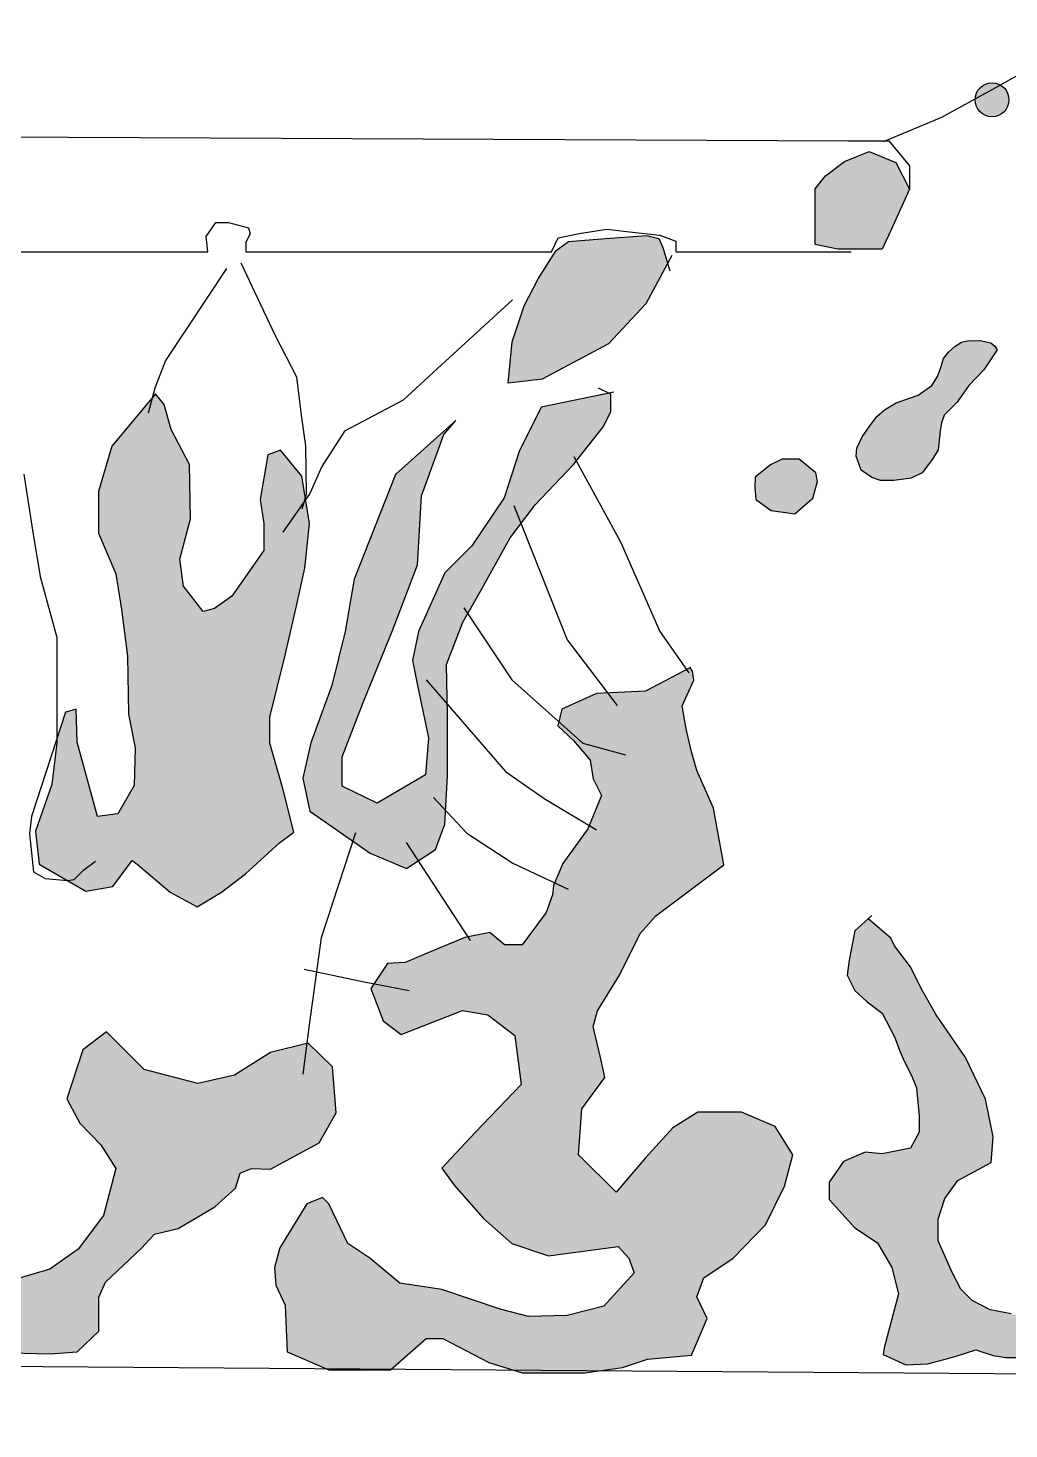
# Model space of a CAD drawing. Header units: millimetres. Extents: x 245 to 515, y 87 to 339.
# Drawn here: x 293.579 to 294.47, y 244.706 to 245.978 of the extents above; entities that cross this region are included whole.
import ezdxf

# ---------------------------------------------------------------- set-up
doc = ezdxf.new("R2010")
doc.units = ezdxf.units.MM
doc.layers.add('çziigi', color=10, linetype='Continuous')

msp = doc.modelspace()

# ---------------------------------------------------------------- hatches: boundary and pattern name
at = {"layer": 'çziigi'}
h = msp.add_hatch(color=256, dxfattribs=at)
h.dxf.hatch_style = 1
h.paths.add_polyline_path([(294.5904, 245.8346), (294.5712, 245.8147), (294.5621, 245.8052), (294.5284, 245.7994), (294.523, 245.809), (294.5345, 245.827), (294.5345, 245.8427), (294.5451, 245.848), (294.5601, 245.8554), (294.5712, 245.861), (294.5906, 245.8706), (294.608, 245.8675), (294.6599, 245.8582), (294.6368, 245.8503), (294.6107, 245.8415)])
h.paths.add_polyline_path([(294.7951, 245.9103), (294.7951, 245.9256), (294.7845, 245.9401), (294.7554, 245.9558), (294.7355, 245.9665), (294.7234, 245.9729), (294.7095, 245.978), (294.6767, 245.9703), (294.6639, 245.9576), (294.6639, 245.9438), (294.6781, 245.9215), (294.6781, 245.9011), (294.6781, 245.8884), (294.6781, 245.8793), (294.6719, 245.8793), (294.6741, 245.8684), (294.7044, 245.8684), (294.7321, 245.876), (294.7419, 245.884), (294.7627, 245.8851), (294.7714, 245.8851), (294.7915, 245.8906)])
h.paths.add_polyline_path([(294.4697, 245.9128, 0.273332), (294.4617, 245.9262), (294.4578, 245.924), (294.439, 245.9137, 0.014537), (294.4389, 245.9128, 1)])
h.paths.add_polyline_path([(294.4578, 245.924), (294.4617, 245.9262, 0.551569), (294.439, 245.9137)])
h = msp.add_hatch(color=256, dxfattribs=at)
h.dxf.hatch_style = 1
h.paths.add_polyline_path([(294.4072, 245.612), (294.4083, 245.6195), (294.4108, 245.6263), (294.4227, 245.6381), (294.4333, 245.6532), (294.4469, 245.6676), (294.459, 245.6857), (294.4569, 245.6891), (294.4532, 245.6921), (294.4436, 245.6941), (294.4319, 245.694), (294.4266, 245.6926), (294.4209, 245.6889), (294.4147, 245.6836), (294.4102, 245.6779), (294.4077, 245.6695), (294.4049, 245.6615), (294.3996, 245.6533), (294.3872, 245.6444), (294.3672, 245.6376), (294.3568, 245.6313), (294.3497, 245.6251), (294.3427, 245.6159), (294.3363, 245.6067), (294.3317, 245.5965), (294.331, 245.5891), (294.3355, 245.5765), (294.3453, 245.5697), (294.3531, 245.5669), (294.3653, 245.5671), (294.381, 245.5692), (294.3908, 245.5739), (294.4004, 245.5865), (294.4053, 245.5948)])
h.paths.add_polyline_path([(294.2959, 245.5662), (294.2944, 245.5741), (294.2792, 245.5863), (294.2637, 245.5863), (294.2531, 245.5811), (294.2394, 245.5699), (294.2391, 245.5611), (294.24, 245.5498), (294.2537, 245.5398), (294.2753, 245.5368), (294.2917, 245.551)])
h.paths.add_polyline_path([(294.1599, 245.7642), (294.1555, 245.7786), (294.1519, 245.7868), (294.1409, 245.7896), (294.1035, 245.7868), (294.0697, 245.7841), (294.0587, 245.7759), (294.0423, 245.7503), (294.0295, 245.7257), (294.0186, 245.6929), (294.0149, 245.6554), (294.046, 245.6591), (294.1062, 245.691), (294.14, 245.7275)])
h.paths.add_polyline_path([(294.3794, 245.8316), (294.3671, 245.8559), (294.3428, 245.8657), (294.3205, 245.8569), (294.303, 245.8437), (294.2938, 245.832), (294.2938, 245.8151), (294.2938, 245.7945), (294.2938, 245.7814), (294.3143, 245.7772), (294.3547, 245.7772), (294.3639, 245.7975)])
h = msp.add_hatch(color=256, dxfattribs=at)
h.dxf.hatch_style = 1
h.paths.add_polyline_path([(293.8127, 245.4083), (293.8223, 245.4504), (293.8303, 245.4873), (293.8347, 245.528), (293.8276, 245.571), (293.8083, 245.5947), (293.7969, 245.5903), (293.7898, 245.5499), (293.7933, 245.528), (293.7933, 245.5034), (293.7643, 245.4621), (293.7485, 245.4507), (293.738, 245.448), (293.7204, 245.4709), (293.7169, 245.4955), (293.7265, 245.5323), (293.7257, 245.5815), (293.709, 245.6132), (293.7028, 245.636), (293.6949, 245.6457), (293.6553, 245.5982), (293.643, 245.5569), (293.643, 245.5192), (293.6588, 245.4823), (293.6641, 245.4498), (293.6694, 245.4076), (293.6703, 245.3549), (293.6764, 245.3242), (293.6755, 245.2899), (293.6606, 245.2644), (293.6421, 245.2618), (293.6237, 245.3294), (293.6228, 245.3593), (293.6131, 245.3567), (293.6052, 245.3322), (293.6052, 245.3286), (293.6008, 245.2908), (293.5859, 245.2484), (293.5894, 245.2185), (293.6316, 245.1939), (293.6562, 245.1983), (293.6738, 245.222), (293.6782, 245.2185), (293.7081, 245.1931), (293.7327, 245.1799), (293.7547, 245.1931), (293.7766, 245.2097), (293.8074, 245.2379), (293.8206, 245.2475), (293.8109, 245.2862), (293.7986, 245.3283), (293.7986, 245.352)])
h = msp.add_hatch(color=256, dxfattribs=at)
h.dxf.hatch_style = 1
h.paths.add_polyline_path([(294.1017, 245.6162), (294.1081, 245.6298), (294.1081, 245.6454), (294.1064, 245.6462), (294.0451, 245.6335), (294.025, 245.5933), (294.0113, 245.5514), (293.982, 245.5076), (293.9574, 245.483), (293.9337, 245.43), (293.9282, 245.4036), (293.9327, 245.3808), (293.9428, 245.3333), (293.94, 245.2996), (293.8962, 245.274), (293.8643, 245.2895), (293.8643, 245.316), (293.8834, 245.3653), (293.9099, 245.4309), (293.9327, 245.4903), (293.9364, 245.5532), (293.9565, 245.6089), (293.9674, 245.6216), (293.9127, 245.5724), (293.8752, 245.4775), (293.867, 245.43), (293.8551, 245.3808), (293.836, 245.3288), (293.8286, 245.2968), (293.835, 245.2667), (293.8898, 245.2284), (293.9227, 245.2147), (293.9492, 245.232), (293.9574, 245.2549), (293.9601, 245.2987), (293.9601, 245.3543), (293.9592, 245.3999), (293.9738, 245.4382), (293.9884, 245.4638), (294.0167, 245.5149), (294.0396, 245.545), (294.0743, 245.5815)])
h = msp.add_hatch(color=256, dxfattribs=at)
h.dxf.hatch_style = 1
h.paths.add_polyline_path([(294.2013, 245.2694), (294.1862, 245.3035), (294.1814, 245.3205), (294.1767, 245.3414), (294.1729, 245.3622), (294.1836, 245.3857), (294.1825, 245.3937), (294.1803, 245.3972), (294.1397, 245.3756), (294.0951, 245.3737), (294.0638, 245.3594), (294.06, 245.3443), (294.0743, 245.331), (294.0894, 245.313), (294.0923, 245.2959), (294.0999, 245.2808), (294.0875, 245.2505), (294.0648, 245.2192), (294.0562, 245.1993), (294.0553, 245.1908), (294.0498, 245.1751), (294.1257, 245.137), (294.135, 245.1555), (294.1492, 245.1716), (294.2108, 245.218)])
h.paths.add_polyline_path([(294.116, 245.1176), (294.1257, 245.137), (294.0498, 245.1751), (294.0496, 245.1746), (294.0278, 245.1453), (294.0117, 245.1453), (293.9984, 245.1566), (293.9756, 245.1519), (293.9415, 245.1377), (293.9216, 245.1292), (293.9054, 245.1282), (293.8903, 245.1055), (293.9017, 245.0761), (293.9178, 245.0638), (293.9737, 245.0856), (293.9965, 245.0818), (294.0212, 245.0628), (294.0268, 245.0183), (293.9851, 244.9747), (293.9548, 244.9423), (293.9661, 244.9271), (293.9927, 244.8968), (294.0183, 244.874), (294.0515, 244.8627), (294.115, 244.8712), (294.1245, 244.8608), (294.1293, 244.8475), (294.1018, 244.8172), (294.0686, 244.8086), (294.0335, 244.8077), (294.0079, 244.8143), (293.9548, 244.8323), (293.9168, 244.838), (293.8893, 244.8608), (293.8694, 244.874), (293.8523, 244.91), (293.8466, 244.9157), (293.8324, 244.91), (293.8077, 244.8702), (293.803, 244.8522), (293.804, 244.8361), (293.8125, 244.8181), (293.8134, 244.7963), (293.8144, 244.7755), (293.8523, 244.7594), (293.8798, 244.7594), (293.9083, 244.7594), (293.9405, 244.7878), (293.9557, 244.7878), (293.9974, 244.766), (294.0278, 244.7565), (294.0572, 244.7565), (294.0847, 244.7565), (294.1188, 244.7613), (294.1416, 244.7688), (294.1814, 244.7726), (294.1957, 244.8058), (294.1862, 244.8257), (294.1928, 244.8428), (294.2194, 244.8608), (294.2488, 244.8911), (294.2658, 244.9262), (294.2734, 244.9546), (294.2573, 244.9802), (294.2269, 244.9934), (294.1871, 244.9934), (294.1644, 244.9792), (294.1397, 244.9517), (294.1131, 244.9205), (294.079, 244.9546), (294.0818, 244.9963), (294.1027, 245.0247), (294.0999, 245.0389), (294.0923, 245.0711), (294.0961, 245.0854)])
h = msp.add_hatch(color=256, dxfattribs=at)
h.dxf.hatch_style = 1
h.paths.add_polyline_path([(294.3804, 245.1254), (294.3658, 245.1443), (294.3624, 245.1512), (294.342, 245.169), (294.3297, 245.158), (294.3245, 245.1314), (294.3228, 245.1177), (294.3297, 245.1039), (294.3409, 245.0936), (294.3546, 245.0833), (294.3658, 245.0618), (294.371, 245.0481), (294.3744, 245.0395), (294.3813, 245.0266), (294.3856, 245.0155), (294.3864, 245.0086), (294.3882, 244.9897), (294.3882, 244.9751), (294.3804, 244.9605), (294.3546, 244.9553), (294.3392, 244.957), (294.3194, 244.9484), (294.3065, 244.9296), (294.3065, 244.9141), (294.3297, 244.8883), (294.3503, 244.8746), (294.3632, 244.8522), (294.3693, 244.8282), (294.3564, 244.7792), (294.3555, 244.7732), (294.3761, 244.7638), (294.3959, 244.7646), (294.4208, 244.7715), (294.4397, 244.7775), (294.4552, 244.7724), (294.4664, 244.7706), (294.4827, 244.7706), (294.5042, 244.7706), (294.5077, 244.7792), (294.4956, 244.805), (294.4716, 244.8101), (294.4526, 244.8136), (294.4363, 244.8222), (294.426, 244.8325), (294.4183, 244.8471), (294.4054, 244.8763), (294.4054, 244.896), (294.4114, 244.9149), (294.4234, 244.9313), (294.4535, 244.9476), (294.4552, 244.9708), (294.4483, 245.0051), (294.4303, 245.0429), (294.4036, 245.0816), (294.3899, 245.1056)])
h = msp.add_hatch(color=256, dxfattribs=at)
h.dxf.hatch_style = 1
h.paths.add_polyline_path([(293.3021, 244.9362), (293.3046, 244.9627), (293.3004, 244.9756), (293.2935, 244.9858), (293.288, 244.9958), (293.2824, 244.9926), (293.2516, 244.9756), (293.2293, 244.9653), (293.2139, 244.9738), (293.2105, 244.9747), (293.1883, 244.9747), (293.1814, 244.9696), (293.1703, 244.9422), (293.1712, 244.9277), (293.1874, 244.9046), (293.2182, 244.8832), (293.2319, 244.8636), (293.243, 244.8285), (293.2465, 244.8037), (293.2696, 244.7798), (293.3055, 244.7755), (293.3551, 244.7755), (293.3859, 244.7772), (293.4484, 244.7781), (293.4937, 244.7764), (293.5245, 244.7755), (293.599, 244.7738), (293.6238, 244.7755), (293.6434, 244.7943), (293.6434, 244.8251), (293.6494, 244.8388), (293.6819, 244.8695), (293.6939, 244.8824), (293.7153, 244.8875), (293.7487, 244.9072), (293.7675, 244.9243), (293.7718, 244.9379), (293.782, 244.9422), (293.7992, 244.9414), (293.8436, 244.9653), (293.859, 244.9926), (293.8556, 245.0345), (293.8334, 245.0559), (293.7992, 245.0474), (293.7666, 245.0268), (293.7333, 245.0192), (293.6845, 245.032), (293.6606, 245.0559), (293.6503, 245.0662), (293.6289, 245.0499), (293.6144, 245.0055), (293.6263, 244.9832), (293.6452, 244.9636), (293.6588, 244.9422), (293.6477, 244.8995), (293.6246, 244.8687), (293.599, 244.8507), (293.5314, 244.8311), (293.5057, 244.8251), (293.4689, 244.8174), (293.4159, 244.8319), (293.3688, 244.849), (293.3688, 244.8661), (293.3979, 244.902), (293.4603, 244.9191), (293.4792, 244.932), (293.4834, 244.9439), (293.5031, 244.9499), (293.5262, 244.9482), (293.5374, 244.9465), (293.5399, 244.9721), (293.5074, 245.0106), (293.4877, 245.02), (293.4698, 245.02), (293.4698, 245.0012), (293.4843, 244.9969), (293.4826, 244.979), (293.4698, 244.9738), (293.4458, 244.9747), (293.4133, 244.9901), (293.3979, 244.9884), (293.3791, 244.9696), (293.3756, 244.9414), (293.3671, 244.9183), (293.3568, 244.896), (293.3508, 244.8841), (293.3363, 244.8661), (293.3158, 244.8636), (293.3029, 244.8995)])

# ---------------------------------------------------------------- linework, layer by layer
for p, q in [((294.4578, 245.924), (294.4949, 245.9448)), ((294.4087, 245.897), (294.4578, 245.924)), ((294.3558, 245.875), (294.4087, 245.897)), ((292.2437, 245.8852), (294.3241, 245.8755)), ((294.3241, 245.8755), (294.3607, 245.8755)), ((294.3607, 245.8755), (294.3794, 245.8528)), ((294.303, 245.8437), (294.3205, 245.8569)), ((294.3205, 245.8569), (294.3428, 245.8657)), ((294.3428, 245.8657), (294.3671, 245.8559)), ((294.3671, 245.8559), (294.3794, 245.8316)), ((294.2938, 245.832), (294.303, 245.8437)), ((294.3794, 245.8528), (294.3794, 245.8316)), ((294.2938, 245.8151), (294.2938, 245.832)), ((294.3794, 245.8316), (294.3639, 245.7975)), ((294.2938, 245.7945), (294.2938, 245.8151)), ((293.7409, 245.7887), (293.7495, 245.8013)), ((293.7495, 245.8013), (293.7611, 245.8013)), ((293.7611, 245.8013), (293.7793, 245.7966)), ((293.7807, 245.7912), (293.777, 245.7835)), ((293.7793, 245.7966), (293.7807, 245.7912)), ((294.0604, 245.7874), (294.0796, 245.7915)), ((294.0796, 245.7915), (294.1046, 245.7953)), ((294.1046, 245.7953), (294.1251, 245.793)), ((294.1251, 245.793), (294.1526, 245.7897)), ((294.2938, 245.7814), (294.2938, 245.7945)), ((294.3639, 245.7975), (294.3547, 245.7772)), ((293.7425, 245.7747), (293.7409, 245.7887)), ((293.777, 245.7835), (293.777, 245.7747)), ((294.0545, 245.7747), (294.0604, 245.7874)), ((294.0587, 245.7759), (294.0697, 245.7841)), ((294.0697, 245.7841), (294.1035, 245.7868)), ((294.1035, 245.7868), (294.1409, 245.7896)), ((294.1409, 245.7896), (294.1519, 245.7868)), ((294.1519, 245.7868), (294.1555, 245.7786)), ((294.1526, 245.7897), (294.1673, 245.7844)), ((294.1555, 245.7786), (294.1619, 245.7576)), ((294.1673, 245.7844), (294.1673, 245.7747)), ((294.3143, 245.7772), (294.2938, 245.7814)), ((294.3547, 245.7772), (294.3143, 245.7772)), ((293.4856, 245.7747), (293.7425, 245.7747)), ((293.7723, 245.7647), (293.8031, 245.6993)), ((293.777, 245.7747), (294.0545, 245.7747)), ((294.0423, 245.7503), (294.0587, 245.7759)), ((294.1637, 245.7713), (294.14, 245.7275)), ((294.1673, 245.7747), (294.3264, 245.7747)), ((293.7592, 245.7596), (293.704, 245.676)), ((294.0295, 245.7257), (294.0423, 245.7503)), ((294.0189, 245.7311), (293.9545, 245.672)), ((294.14, 245.7275), (294.1062, 245.691)), ((294.0186, 245.6929), (294.0295, 245.7257)), ((293.8031, 245.6993), (293.823, 245.6612)), ((294.0149, 245.6554), (294.0186, 245.6929)), ((294.1062, 245.691), (294.046, 245.6591)), ((294.4147, 245.6836), (294.4209, 245.6889)), ((294.4209, 245.6889), (294.4266, 245.6926)), ((294.4266, 245.6926), (294.4319, 245.694)), ((294.4319, 245.694), (294.4436, 245.6941)), ((294.4436, 245.6941), (294.4532, 245.6921)), ((294.4532, 245.6921), (294.4569, 245.6891)), ((294.4569, 245.6891), (294.459, 245.6857)), ((293.704, 245.676), (293.6943, 245.6509)), ((294.4077, 245.6695), (294.4102, 245.6779)), ((294.4102, 245.6779), (294.4147, 245.6836)), ((294.459, 245.6857), (294.4469, 245.6676)), ((293.9545, 245.672), (293.9198, 245.6401)), ((294.4049, 245.6615), (294.4077, 245.6695)), ((294.4469, 245.6676), (294.4333, 245.6532)), ((293.6943, 245.6509), (293.6881, 245.6282)), ((293.823, 245.6612), (293.827, 245.6265)), ((294.046, 245.6591), (294.0149, 245.6554)), ((294.1081, 245.6454), (294.0971, 245.6508)), ((294.3872, 245.6444), (294.3996, 245.6533)), ((294.3996, 245.6533), (294.4049, 245.6615)), ((294.4333, 245.6532), (294.4227, 245.6381)), ((293.6949, 245.6457), (293.6553, 245.5982)), ((293.7028, 245.636), (293.6949, 245.6457)), ((293.9198, 245.6401), (293.8663, 245.6117)), ((294.1111, 245.6471), (294.0451, 245.6335)), ((294.1081, 245.6298), (294.1081, 245.6454)), ((294.3568, 245.6313), (294.3672, 245.6376)), ((294.3672, 245.6376), (294.3872, 245.6444)), ((294.4227, 245.6381), (294.4108, 245.6263)), ((293.709, 245.6132), (293.7028, 245.636)), ((293.827, 245.6265), (293.831, 245.5986)), ((294.0451, 245.6335), (294.025, 245.5933)), ((294.1017, 245.6162), (294.1081, 245.6298)), ((294.3427, 245.6159), (294.3497, 245.6251)), ((294.3497, 245.6251), (294.3568, 245.6313)), ((294.4108, 245.6263), (294.4083, 245.6195)), ((293.7257, 245.5815), (293.709, 245.6132)), ((293.8663, 245.6117), (293.8458, 245.5798)), ((293.9674, 245.6216), (293.9127, 245.5724)), ((293.9565, 245.6089), (293.9674, 245.6216)), ((294.0743, 245.5815), (294.1017, 245.6162)), ((294.3363, 245.6067), (294.3427, 245.6159)), ((294.4072, 245.612), (294.4053, 245.5948)), ((294.4083, 245.6195), (294.4072, 245.612)), ((293.9364, 245.5532), (293.9565, 245.6089)), ((294.3317, 245.5965), (294.3363, 245.6067)), ((293.6553, 245.5982), (293.643, 245.5569)), ((293.7969, 245.5903), (293.7898, 245.5499)), ((293.8083, 245.5947), (293.7969, 245.5903)), ((293.8276, 245.571), (293.8083, 245.5947)), ((293.831, 245.5986), (293.8316, 245.5542)), ((294.025, 245.5933), (294.0113, 245.5514)), ((294.0747, 245.5887), (294.117, 245.5113)), ((294.2637, 245.5863), (294.2531, 245.5811)), ((294.2792, 245.5863), (294.2637, 245.5863)), ((294.2944, 245.5741), (294.2792, 245.5863)), ((294.331, 245.5891), (294.3317, 245.5965)), ((294.3355, 245.5765), (294.331, 245.5891)), ((294.4004, 245.5865), (294.3908, 245.5739)), ((294.4053, 245.5948), (294.4004, 245.5865)), ((293.7265, 245.5323), (293.7257, 245.5815)), ((293.8458, 245.5798), (293.835, 245.5553)), ((294.0396, 245.545), (294.0743, 245.5815)), ((294.2531, 245.5811), (294.2394, 245.5699)), ((294.2959, 245.5662), (294.2944, 245.5741)), ((294.3453, 245.5697), (294.3355, 245.5765)), ((294.3908, 245.5739), (294.381, 245.5692)), ((293.5753, 245.5728), (293.5832, 245.5218)), ((293.8347, 245.528), (293.8276, 245.571)), ((293.9127, 245.5724), (293.8752, 245.4775)), ((294.2394, 245.5699), (294.2391, 245.5611)), ((294.2391, 245.5611), (294.24, 245.5498)), ((294.2917, 245.551), (294.2959, 245.5662)), ((294.3531, 245.5669), (294.3453, 245.5697)), ((294.3653, 245.5671), (294.3531, 245.5669)), ((294.381, 245.5692), (294.3653, 245.5671)), ((293.643, 245.5569), (293.643, 245.5192)), ((293.7898, 245.5499), (293.7933, 245.528)), ((293.835, 245.5553), (293.8105, 245.5201)), ((293.8316, 245.5542), (293.8276, 245.5411)), ((293.9327, 245.4903), (293.9364, 245.5532)), ((294.0113, 245.5514), (293.982, 245.5076)), ((294.24, 245.5498), (294.2537, 245.5398)), ((294.2753, 245.5368), (294.2917, 245.551)), ((294.0167, 245.5149), (294.0396, 245.545)), ((294.0202, 245.5444), (294.0686, 245.4222)), ((294.2537, 245.5398), (294.2753, 245.5368)), ((293.7169, 245.4955), (293.7265, 245.5323)), ((293.7933, 245.528), (293.7933, 245.5034)), ((293.8303, 245.4873), (293.8347, 245.528)), ((293.5832, 245.5218), (293.5903, 245.4797)), ((293.643, 245.5192), (293.6588, 245.4823)), ((293.9884, 245.4638), (294.0167, 245.5149)), ((294.117, 245.5113), (294.1528, 245.4298)), ((293.7933, 245.5034), (293.7643, 245.4621)), ((293.982, 245.5076), (293.9574, 245.483)), ((293.7204, 245.4709), (293.7169, 245.4955)), ((293.8223, 245.4504), (293.8303, 245.4873)), ((293.9099, 245.4309), (293.9327, 245.4903)), ((293.5903, 245.4797), (293.6052, 245.4243)), ((293.6588, 245.4823), (293.6641, 245.4498)), ((293.8752, 245.4775), (293.867, 245.43)), ((293.9574, 245.483), (293.9337, 245.43)), ((293.738, 245.448), (293.7204, 245.4709)), ((293.7643, 245.4621), (293.7485, 245.4507)), ((293.9738, 245.4382), (293.9884, 245.4638)), ((293.6641, 245.4498), (293.6694, 245.4076)), ((293.7485, 245.4507), (293.738, 245.448)), ((293.8127, 245.4083), (293.8223, 245.4504)), ((293.9747, 245.4515), (294.0183, 245.3861)), ((293.9592, 245.3999), (293.9738, 245.4382)), ((293.6052, 245.4243), (293.6052, 245.3681)), ((293.867, 245.43), (293.8551, 245.3808)), ((293.8834, 245.3653), (293.9099, 245.4309)), ((293.9337, 245.43), (293.9282, 245.4036)), ((294.0686, 245.4222), (294.1141, 245.3625)), ((294.1528, 245.4298), (294.1792, 245.3923)), ((293.7986, 245.352), (293.8127, 245.4083)), ((293.6694, 245.4076), (293.6703, 245.3549)), ((293.9282, 245.4036), (293.9327, 245.3808)), ((293.9601, 245.3543), (293.9592, 245.3999)), ((294.1805, 245.3973), (294.1397, 245.3756)), ((294.1825, 245.3937), (294.1801, 245.3976)), ((293.9406, 245.3861), (294.0126, 245.3027)), ((294.0183, 245.3861), (294.0828, 245.3283)), ((294.1729, 245.3622), (294.1836, 245.3857)), ((294.1836, 245.3857), (294.1825, 245.3937)), ((293.8551, 245.3808), (293.836, 245.3288)), ((293.9327, 245.3808), (293.9428, 245.3333)), ((294.0951, 245.3737), (294.0638, 245.3594)), ((294.1397, 245.3756), (294.0951, 245.3737)), ((293.6052, 245.3681), (293.6052, 245.3286)), ((293.6228, 245.3593), (293.6131, 245.3567)), ((293.6237, 245.3294), (293.6228, 245.3593)), ((293.8643, 245.316), (293.8834, 245.3653)), ((294.0638, 245.3594), (294.06, 245.3443)), ((294.1767, 245.3414), (294.1729, 245.3622)), ((293.6131, 245.3567), (293.5824, 245.2618)), ((293.6703, 245.3549), (293.6764, 245.3242)), ((293.7986, 245.3283), (293.7986, 245.352)), ((293.9601, 245.2987), (293.9601, 245.3543)), ((293.9428, 245.3333), (293.94, 245.2996)), ((294.06, 245.3443), (294.0743, 245.331)), ((294.1814, 245.3205), (294.1767, 245.3414)), ((293.6052, 245.3286), (293.6008, 245.2908)), ((293.6421, 245.2618), (293.6237, 245.3294)), ((293.6764, 245.3242), (293.6755, 245.2899)), ((293.8109, 245.2862), (293.7986, 245.3283)), ((293.836, 245.3288), (293.8286, 245.2968)), ((294.0743, 245.331), (294.0894, 245.313)), ((294.0828, 245.3283), (294.1217, 245.3179)), ((294.1862, 245.3035), (294.1814, 245.3205)), ((293.8643, 245.2895), (293.8643, 245.316)), ((294.0894, 245.313), (294.0923, 245.2959)), ((293.8286, 245.2968), (293.835, 245.2667)), ((293.94, 245.2996), (293.8962, 245.274)), ((293.9574, 245.2549), (293.9601, 245.2987)), ((294.0126, 245.3027), (294.0477, 245.2781)), ((294.0923, 245.2959), (294.0999, 245.2808)), ((294.2013, 245.2694), (294.1862, 245.3035)), ((293.6008, 245.2908), (293.5859, 245.2484)), ((293.6755, 245.2899), (293.6606, 245.2644)), ((293.8206, 245.2475), (293.8109, 245.2862)), ((293.8962, 245.274), (293.8643, 245.2895)), ((294.0999, 245.2808), (294.0875, 245.2505)), ((293.9472, 245.2791), (293.9775, 245.2468)), ((294.0477, 245.2781), (294.0952, 245.2497)), ((294.2108, 245.218), (294.2013, 245.2694)), ((293.5824, 245.2618), (293.5806, 245.246)), ((293.6606, 245.2644), (293.6421, 245.2618)), ((293.835, 245.2667), (293.8898, 245.2284)), ((293.5806, 245.246), (293.5841, 245.2117)), ((293.5859, 245.2484), (293.5894, 245.2185)), ((293.8074, 245.2379), (293.8206, 245.2475)), ((293.8764, 245.247), (293.8453, 245.1516)), ((293.9492, 245.232), (293.9574, 245.2549)), ((293.9775, 245.2468), (294.0193, 245.2194)), ((294.0875, 245.2505), (294.0648, 245.2192)), ((293.7766, 245.2097), (293.8074, 245.2379)), ((293.9225, 245.2383), (293.9804, 245.1492)), ((293.9227, 245.2147), (293.9492, 245.232)), ((293.5894, 245.2185), (293.6316, 245.1939)), ((293.6298, 245.2135), (293.6404, 245.2214)), ((293.6562, 245.1983), (293.6738, 245.222)), ((293.6738, 245.222), (293.6782, 245.2185)), ((293.6782, 245.2185), (293.7081, 245.1931)), ((293.8898, 245.2284), (293.9227, 245.2147)), ((294.0193, 245.2194), (294.0695, 245.1957)), ((294.0648, 245.2192), (294.0562, 245.1993)), ((294.1492, 245.1716), (294.2108, 245.218)), ((293.5841, 245.2117), (293.5947, 245.2056)), ((293.5947, 245.2056), (293.6149, 245.2038)), ((293.6149, 245.2038), (293.621, 245.2047)), ((293.621, 245.2047), (293.6298, 245.2135)), ((293.7547, 245.1931), (293.7766, 245.2097)), ((293.6316, 245.1939), (293.6562, 245.1983)), ((293.7081, 245.1931), (293.7327, 245.1799)), ((293.7327, 245.1799), (293.7547, 245.1931)), ((294.0562, 245.1993), (294.0553, 245.1908)), ((294.0553, 245.1908), (294.0496, 245.1746)), ((294.0496, 245.1746), (294.0278, 245.1453)), ((294.135, 245.1555), (294.1492, 245.1716)), ((294.3452, 245.1718), (294.3297, 245.158)), ((294.3624, 245.1512), (294.3417, 245.1692)), ((293.9984, 245.1566), (293.9756, 245.1519)), ((294.0117, 245.1453), (293.9984, 245.1566)), ((294.116, 245.1176), (294.135, 245.1555)), ((294.3297, 245.158), (294.3245, 245.1314)), ((293.8453, 245.1516), (293.8394, 245.1097)), ((293.9756, 245.1519), (293.9415, 245.1377)), ((294.0278, 245.1453), (294.0117, 245.1453)), ((294.3658, 245.1443), (294.3624, 245.1512)), ((294.3804, 245.1254), (294.3658, 245.1443)), ((293.9054, 245.1282), (293.8903, 245.1055)), ((293.9216, 245.1292), (293.9054, 245.1282)), ((293.9415, 245.1377), (293.9216, 245.1292)), ((294.3245, 245.1314), (294.3228, 245.1177)), ((293.8297, 245.1233), (293.8842, 245.1116)), ((294.0961, 245.0854), (294.116, 245.1176)), ((294.3228, 245.1177), (294.3297, 245.1039)), ((294.3899, 245.1056), (294.3804, 245.1254)), ((293.8394, 245.1097), (293.8345, 245.0727)), ((293.8842, 245.1116), (293.9252, 245.1039)), ((293.8903, 245.1055), (293.9017, 245.0761)), ((294.3297, 245.1039), (294.3409, 245.0936)), ((294.4036, 245.0816), (294.3899, 245.1056)), ((294.3409, 245.0936), (294.3546, 245.0833)), ((293.9178, 245.0638), (293.9737, 245.0856)), ((293.9737, 245.0856), (293.9965, 245.0818)), ((293.9965, 245.0818), (294.0212, 245.0628)), ((294.0923, 245.0711), (294.0961, 245.0854)), ((294.3546, 245.0833), (294.3658, 245.0618)), ((294.4303, 245.0429), (294.4036, 245.0816)), ((293.6503, 245.0662), (293.6289, 245.0499)), ((293.6606, 245.0559), (293.6503, 245.0662)), ((293.8345, 245.0727), (293.8287, 245.0279)), ((293.9017, 245.0761), (293.9178, 245.0638)), ((294.0999, 245.0389), (294.0923, 245.0711)), ((293.6845, 245.032), (293.6606, 245.0559)), ((293.8334, 245.0559), (293.7992, 245.0474)), ((293.8556, 245.0345), (293.8334, 245.0559)), ((294.0212, 245.0628), (294.0268, 245.0183)), ((294.3658, 245.0618), (294.371, 245.0481)), ((293.6289, 245.0499), (293.6144, 245.0055)), ((293.7992, 245.0474), (293.7666, 245.0268)), ((294.371, 245.0481), (294.3744, 245.0395)), ((294.3744, 245.0395), (294.3813, 245.0266)), ((294.4483, 245.0051), (294.4303, 245.0429)), ((293.7333, 245.0192), (293.6845, 245.032)), ((293.7666, 245.0268), (293.7333, 245.0192)), ((293.859, 244.9926), (293.8556, 245.0345)), ((294.1027, 245.0247), (294.0999, 245.0389)), ((294.3813, 245.0266), (294.3856, 245.0155)), ((294.0268, 245.0183), (293.9851, 244.9747)), ((294.0818, 244.9963), (294.1027, 245.0247)), ((294.3856, 245.0155), (294.3864, 245.0086)), ((293.6144, 245.0055), (293.6263, 244.9832)), ((294.3864, 245.0086), (294.3882, 244.9897)), ((294.4552, 244.9708), (294.4483, 245.0051)), ((293.8436, 244.9653), (293.859, 244.9926)), ((294.079, 244.9546), (294.0818, 244.9963)), ((294.1871, 244.9934), (294.1644, 244.9792)), ((294.2269, 244.9934), (294.1871, 244.9934)), ((294.2573, 244.9802), (294.2269, 244.9934)), ((294.3882, 244.9897), (294.3882, 244.9751)), ((293.6263, 244.9832), (293.6452, 244.9636)), ((294.1644, 244.9792), (294.1397, 244.9517)), ((294.2734, 244.9546), (294.2573, 244.9802)), ((293.6452, 244.9636), (293.6588, 244.9422)), ((293.7992, 244.9414), (293.8436, 244.9653)), ((293.9851, 244.9747), (293.9548, 244.9423)), ((294.3882, 244.9751), (294.3804, 244.9605)), ((294.4535, 244.9476), (294.4552, 244.9708)), ((294.1131, 244.9205), (294.079, 244.9546)), ((294.1397, 244.9517), (294.1131, 244.9205)), ((294.2658, 244.9262), (294.2734, 244.9546)), ((294.3392, 244.957), (294.3194, 244.9484)), ((294.3546, 244.9553), (294.3392, 244.957)), ((294.3804, 244.9605), (294.3546, 244.9553)), ((293.6588, 244.9422), (293.6477, 244.8995)), ((293.7675, 244.9243), (293.7718, 244.9379)), ((293.7718, 244.9379), (293.782, 244.9422)), ((293.782, 244.9422), (293.7992, 244.9414)), ((293.9548, 244.9423), (293.9661, 244.9271)), ((294.3194, 244.9484), (294.3065, 244.9296)), ((294.4234, 244.9313), (294.4535, 244.9476)), ((293.9661, 244.9271), (293.9927, 244.8968)), ((294.2488, 244.8911), (294.2658, 244.9262)), ((294.3065, 244.9296), (294.3065, 244.9141)), ((294.4114, 244.9149), (294.4234, 244.9313)), ((293.7487, 244.9072), (293.7675, 244.9243)), ((293.8466, 244.9157), (293.8324, 244.91)), ((293.8523, 244.91), (293.8466, 244.9157)), ((294.3065, 244.9141), (294.3297, 244.8883)), ((294.4054, 244.896), (294.4114, 244.9149)), ((293.6477, 244.8995), (293.6246, 244.8687)), ((293.7153, 244.8875), (293.7487, 244.9072)), ((293.8324, 244.91), (293.8077, 244.8702)), ((293.8694, 244.874), (293.8523, 244.91)), ((293.6939, 244.8824), (293.7153, 244.8875)), ((293.9927, 244.8968), (294.0183, 244.874)), ((294.2194, 244.8608), (294.2488, 244.8911)), ((294.3297, 244.8883), (294.3503, 244.8746)), ((294.4054, 244.8763), (294.4054, 244.896)), ((293.6819, 244.8695), (293.6939, 244.8824)), ((293.8893, 244.8608), (293.8694, 244.874)), ((294.0183, 244.874), (294.0515, 244.8627)), ((294.3503, 244.8746), (294.3632, 244.8522)), ((294.4183, 244.8471), (294.4054, 244.8763)), ((293.6246, 244.8687), (293.599, 244.8507)), ((293.6494, 244.8388), (293.6819, 244.8695)), ((293.8077, 244.8702), (293.803, 244.8522)), ((294.0515, 244.8627), (294.115, 244.8712)), ((294.115, 244.8712), (294.1245, 244.8608)), ((293.599, 244.8507), (293.5314, 244.8311)), ((293.803, 244.8522), (293.804, 244.8361)), ((293.9168, 244.838), (293.8893, 244.8608)), ((294.1245, 244.8608), (294.1293, 244.8475)), ((294.1928, 244.8428), (294.2194, 244.8608)), ((294.3632, 244.8522), (294.3693, 244.8282)), ((293.6434, 244.8251), (293.6494, 244.8388)), ((293.804, 244.8361), (293.8125, 244.8181)), ((293.9548, 244.8323), (293.9168, 244.838)), ((294.1293, 244.8475), (294.1018, 244.8172)), ((294.1862, 244.8257), (294.1928, 244.8428)), ((294.426, 244.8325), (294.4183, 244.8471)), ((293.6434, 244.7943), (293.6434, 244.8251)), ((294.0079, 244.8143), (293.9548, 244.8323)), ((294.1957, 244.8058), (294.1862, 244.8257)), ((294.3693, 244.8282), (294.3564, 244.7792)), ((294.4363, 244.8222), (294.426, 244.8325)), ((293.8125, 244.8181), (293.8134, 244.7963)), ((294.0335, 244.8077), (294.0079, 244.8143)), ((294.1018, 244.8172), (294.0686, 244.8086)), ((294.4526, 244.8136), (294.4363, 244.8222)), ((294.4716, 244.8101), (294.4526, 244.8136)), ((294.0686, 244.8086), (294.0335, 244.8077)), ((294.1814, 244.7726), (294.1957, 244.8058)), ((293.6238, 244.7755), (293.6434, 244.7943)), ((293.8134, 244.7963), (293.8144, 244.7755)), ((293.9083, 244.7594), (293.9405, 244.7878)), ((293.9405, 244.7878), (293.9557, 244.7878)), ((293.9557, 244.7878), (293.9974, 244.766)), ((293.5245, 244.7755), (293.599, 244.7738)), ((293.599, 244.7738), (293.6238, 244.7755)), ((293.8144, 244.7755), (293.8523, 244.7594)), ((294.1416, 244.7688), (294.1814, 244.7726)), ((294.3564, 244.7792), (294.3555, 244.7732)), ((294.3555, 244.7732), (294.3761, 244.7638)), ((294.4208, 244.7715), (294.4397, 244.7775)), ((294.4397, 244.7775), (294.4552, 244.7724)), ((294.4552, 244.7724), (294.4664, 244.7706)), ((293.0012, 244.7668), (427.6324, 243.7579)), ((293.8523, 244.7594), (293.8798, 244.7594)), ((293.8798, 244.7594), (293.9083, 244.7594)), ((293.9974, 244.766), (294.0278, 244.7565)), ((294.0847, 244.7565), (294.1188, 244.7613)), ((294.1188, 244.7613), (294.1416, 244.7688)), ((294.3761, 244.7638), (294.3959, 244.7646)), ((294.3959, 244.7646), (294.4208, 244.7715)), ((294.4664, 244.7706), (294.4827, 244.7706)), ((294.0278, 244.7565), (294.0572, 244.7565)), ((294.0572, 244.7565), (294.0847, 244.7565))]:
    msp.add_line(p, q, dxfattribs=at)
msp.add_circle((294.4543, 245.9128), 0.0154, dxfattribs=at)

doc.saveas('drawing.dxf')
